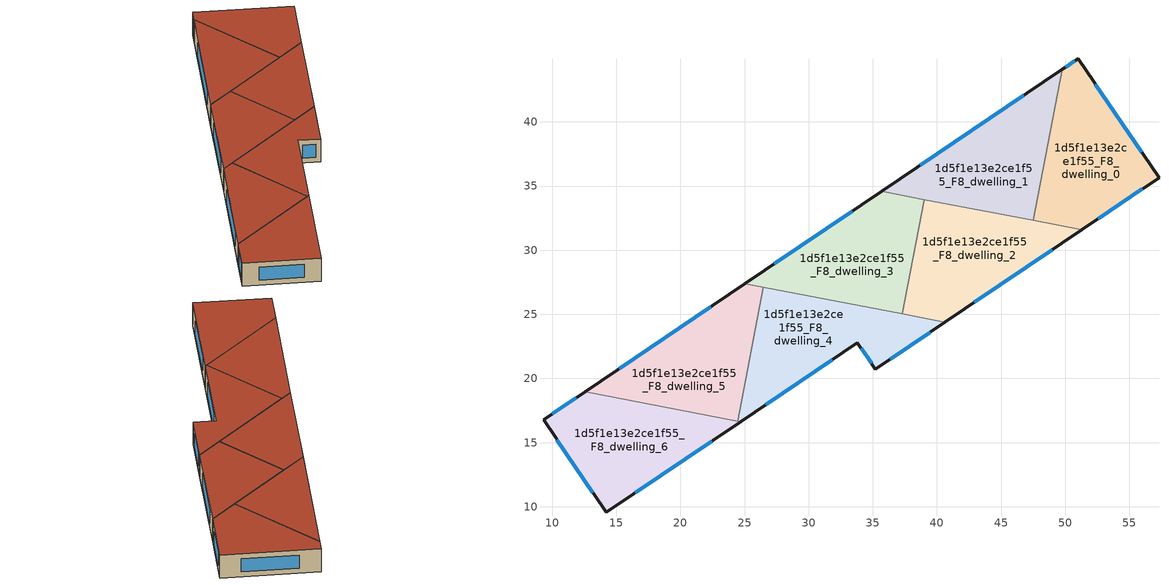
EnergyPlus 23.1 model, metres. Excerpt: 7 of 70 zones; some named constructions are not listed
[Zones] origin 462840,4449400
1d5f1e13e2ce1f55_F8_dwelling_0
 floor to 1d5f1e13e2ce1f55_F7_dwelling_0 (EU_floor_Construction): 51,44.93 57.32,35.67 51.29,31.6 47.52,32.33 49.77,44.1 z24
 wall outside (EU_wall_Construction): 51.29,31.6 57.32,35.67 51,44.93 49.77,44.1 z24:27
 wall to 1d5f1e13e2ce1f55_F8_dwelling_1 (EU_wall_Construction): 49.77,44.1 47.52,32.33 z24:27
 wall to 1d5f1e13e2ce1f55_F8_dwelling_2 (EU_wall_Construction): 47.52,32.33 51.29,31.6 z24:27
 window (EU_Window_Construction): 52.58,32.47 56.03,34.8 / 50.74,44.76 50.04,44.28 / 55.96,37.65 52.36,42.95 z24.64:26.36
 roof outside (EU_roof_Construction): 57.32,35.67 51,44.93 49.77,44.1 47.52,32.33 51.29,31.6 z27
1d5f1e13e2ce1f55_F8_dwelling_1
 floor to 1d5f1e13e2ce1f55_F7_dwelling_1 (EU_floor_Construction): 49.77,44.1 47.52,32.33 35.7,34.59 z24
 wall outside (EU_wall_Construction): 49.77,44.1 35.7,34.59 z24:27
 wall to 1d5f1e13e2ce1f55_F8_dwelling_3 (EU_wall_Construction): 35.7,34.59 39.02,33.95 z24:27
 wall to 1d5f1e13e2ce1f55_F8_dwelling_2 (EU_wall_Construction): 39.02,33.95 47.51,32.32 z24:27
 window (EU_Window_Construction): 46.76,42.06 38.71,36.63 z24.64:26.36
 roof outside (EU_roof_Construction): 47.52,32.33 49.77,44.1 35.7,34.59 z27
1d5f1e13e2ce1f55_F8_dwelling_2
 floor to 1d5f1e13e2ce1f55_F7_dwelling_2 (EU_floor_Construction): 51.29,31.6 40.63,24.39 37.31,25.03 39.02,33.95 z24
 wall outside (EU_wall_Construction): 40.63,24.39 51.29,31.6 z24:27
 wall to 1d5f1e13e2ce1f55_F8_dwelling_3 (EU_wall_Construction): 39.02,33.95 37.31,25.03 z24:27
 wall to 1d5f1e13e2ce1f55_F8_dwelling_4 (EU_wall_Construction): 37.31,25.03 40.63,24.39 z24:27
 window (EU_Window_Construction): 42.91,25.94 49.01,30.06 z24.64:26.36
 roof outside (EU_roof_Construction): 51.29,31.6 39.02,33.95 37.31,25.03 40.63,24.39 z27
1d5f1e13e2ce1f55_F8_dwelling_3
 floor to 1d5f1e13e2ce1f55_F7_dwelling_3 (EU_floor_Construction): 39.02,33.95 37.31,25.03 25.03,27.38 35.7,34.59 z24
 wall outside (EU_wall_Construction): 35.7,34.59 25.03,27.38 z24:27
 wall to 1d5f1e13e2ce1f55_F8_dwelling_5 (EU_wall_Construction): 25.03,27.38 26.48,27.1 z24:27
 wall to 1d5f1e13e2ce1f55_F8_dwelling_4 (EU_wall_Construction): 26.48,27.11 37.31,25.03 z24:27
 window (EU_Window_Construction): 33.41,33.05 27.32,28.93 z24.64:26.36
 roof outside (EU_roof_Construction): 37.31,25.03 39.02,33.95 35.7,34.59 25.03,27.38 z27
1d5f1e13e2ce1f55_F8_dwelling_4
 floor to 1d5f1e13e2ce1f55_F7_dwelling_4 (EU_floor_Construction): 40.63,24.39 35.21,20.73 33.8,22.79 24.7,16.64 24.48,16.68 26.48,27.11 z24
 wall outside (EU_wall_Construction): 24.7,16.64 33.8,22.79 35.21,20.73 40.63,24.39 z24:27
 wall to 1d5f1e13e2ce1f55_F8_dwelling_5 (EU_wall_Construction): 26.48,27.11 24.48,16.68 z24:27
 wall to 1d5f1e13e2ce1f55_F8_dwelling_6 (EU_wall_Construction): 24.48,16.68 24.7,16.64 z24:27
 window (EU_Window_Construction): 34.1,22.35 34.91,21.17 / 26.65,17.96 31.85,21.47 / 36.37,21.51 39.47,23.61 z24.64:26.36
 roof outside (EU_roof_Construction): 35.21,20.73 40.63,24.39 26.48,27.11 24.48,16.68 24.7,16.64 33.8,22.79 z27
1d5f1e13e2ce1f55_F8_dwelling_5
 floor to 1d5f1e13e2ce1f55_F7_dwelling_5 (EU_floor_Construction): 26.48,27.11 24.48,16.68 12.57,18.96 25.03,27.38 z24
 wall outside (EU_wall_Construction): 25.03,27.38 12.57,18.96 z24:27
 wall to 1d5f1e13e2ce1f55_F8_dwelling_6 (EU_wall_Construction): 12.57,18.96 24.48,16.68 z24:27
 window (EU_Window_Construction): 22.36,25.58 15.24,20.77 z24.64:26.36
 roof outside (EU_roof_Construction): 24.48,16.68 26.48,27.11 25.03,27.38 12.57,18.96 z27
1d5f1e13e2ce1f55_F8_dwelling_6
 floor to 1d5f1e13e2ce1f55_F7_dwelling_6 (EU_floor_Construction): 24.7,16.64 14.24,9.56 9.33,16.77 12.57,18.96 z24
 wall outside (EU_wall_Construction): 12.57,18.96 9.33,16.77 14.24,9.56 24.7,16.64 z24:27
 window (EU_Window_Construction): 16.48,11.08 22.46,15.12 / 10.38,15.23 13.19,11.11 / 11.88,18.49 10.02,17.24 z24.64:26.36
 roof outside (EU_roof_Construction): 24.7,16.64 12.57,18.96 9.33,16.77 14.24,9.56 z27
[SCHEDULE:FILE] Column Number=1; Rows to Skip at Top=0; Number of Hours of Data=8760; Column Separator=Comma; Interpolate to Timestep=No; Minutes per Item=60; Adjust Schedule for Daylight Savings=Yes
Name | File
EU_Step8_GainSchedule_1d5f1e13e2ce1f55_F3_dwelling_7_f000 | ../../schedules/1d5f1e13e2ce1f55/1d5f1e13e2ce1f55_F3_dwelling_7_f000_gain.csv
EU_Step8_GainSchedule_1d5f1e13e2ce1f55_F7_dwelling_0_f000 | ../../schedules/1d5f1e13e2ce1f55/1d5f1e13e2ce1f55_F7_dwelling_0_f000_gain.csv
EU_Step8_GainSchedule_1d5f1e13e2ce1f55_F7_dwelling_1_f000 | ../../schedules/1d5f1e13e2ce1f55/1d5f1e13e2ce1f55_F7_dwelling_1_f000_gain.csv
EU_Step8_GainSchedule_1d5f1e13e2ce1f55_F7_dwelling_2_f000 | ../../schedules/1d5f1e13e2ce1f55/1d5f1e13e2ce1f55_F7_dwelling_2_f000_gain.csv
EU_Step8_GainSchedule_1d5f1e13e2ce1f55_F7_dwelling_3_f000 | ../../schedules/1d5f1e13e2ce1f55/1d5f1e13e2ce1f55_F7_dwelling_3_f000_gain.csv
EU_Step8_GainSchedule_1d5f1e13e2ce1f55_F7_dwelling_4_f000 | ../../schedules/1d5f1e13e2ce1f55/1d5f1e13e2ce1f55_F7_dwelling_4_f000_gain.csv
EU_Step8_GainSchedule_1d5f1e13e2ce1f55_F7_dwelling_5_f000 | ../../schedules/1d5f1e13e2ce1f55/1d5f1e13e2ce1f55_F7_dwelling_5_f000_gain.csv
EU_Step8_GainSchedule_1d5f1e13e2ce1f55_F7_dwelling_6_f000 | ../../schedules/1d5f1e13e2ce1f55/1d5f1e13e2ce1f55_F7_dwelling_6_f000_gain.csv
